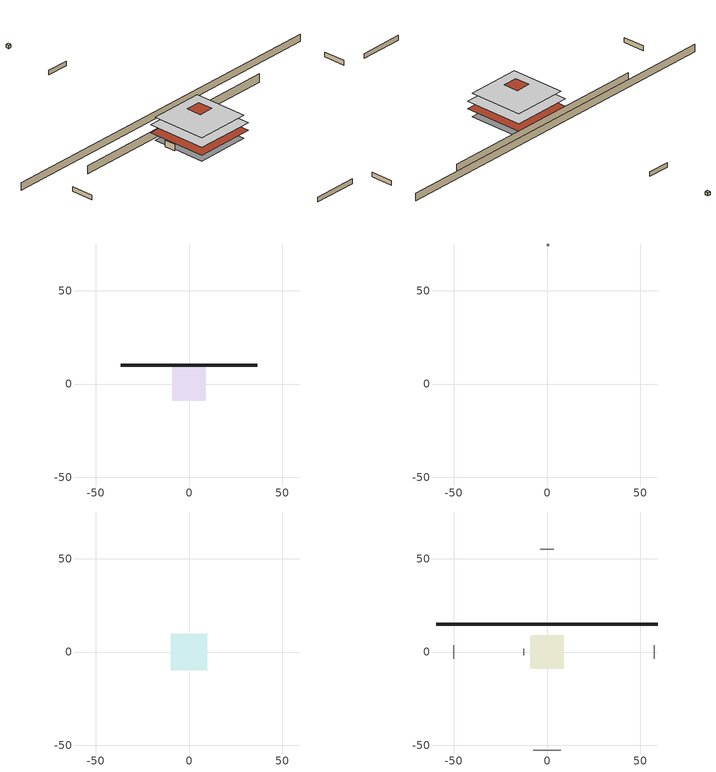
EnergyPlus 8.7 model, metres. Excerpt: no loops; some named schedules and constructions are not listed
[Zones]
finished basement zone
 floor ground (GrndUninsFinBFloor): -9.02,-9.02 -9.02,9.02 9.02,9.02 9.02,-9.02 z-2.13
 wall ground (GrndInsFinWall): 36.58,10 -36.58,10 z-2.13:0.61
res ds_u 1 ret air zone
 floor adiabatic (AdiabaticConst): 0,74 0,75 1,75 1,74 z0
 wall adiabatic (AdiabaticConst): 0,75 0,74 1,74 1,75 0,75 z0:1
 ceiling adiabatic (AdiabaticConst): 1,74 1,75 0,75 0,74 z1
unfinished attic zone
 floor to living zone (FinInsUnfinUAFloor 1): -9.88,-9.88 -9.88,9.88 9.88,9.88 9.88,-9.88 z3
 roof outside (UnfinInsExtRoof 6): 9.88,-9.88 9.88,9.88 -9.88,9.88 -9.88,-9.88 z0.5
 roof outside (UnfinInsExtRoof 7): 2.5,-2.5 2.5,2.5 -2.5,2.5 -2.5,-2.5 z8
living zone
 floor to finished basement zone (Construction 3): -9.02,-9.02 -9.02,9.02 9.02,9.02 9.02,-9.02 z5.5
 wall outside (ExtInsFinWall 3): 59.36,15 -59.36,15 z0:2.44
 wall adiabatic (Construction 1): -12.5,1.83 -12.5,-1.83 z0:2.03; -7.32,-52.5 7.32,-52.5 / 3.66,55 -3.66,55 / 57.5,-3.66 57.5,3.66 / -50,3.66 -50,-3.66 z0:1.53
[Schedule:Week:Daily]
Schedule:Week:Daily {95e203ad-d4b6-4ac1-ad5f-b63790079a9d}: res nv_u 1 availability schedule allday1 on 3, res nv_u 1 availability schedule allday1 on 3, res nv_u 1 availability schedule allday1 on 3, res nv_u 1 availability schedule allday1 on 3, res nv_u 1 availability schedule allday1 on 3, res nv_u 1 availability schedule allday1 on 3, res nv_u 1 availability schedule allday1 on 3, Schedule Day 23, Schedule Day 23, Schedule Day 23, Schedule Day 23, Schedule Day 23
Schedule:Week:Daily {b583f776-12b5-4499-9a6e-6b36317ac161}: res nv_u 1 availability schedule allday1 on 3, res nv_u 1 availability schedule allday1 on 3, res nv_u 1 availability schedule allday1 on 3, res nv_u 1 availability schedule allday1 on 3, res nv_u 1 availability schedule allday1 on 3, res nv_u 1 availability schedule allday1 on 4, res nv_u 1 availability schedule allday1 on 4, Schedule Day 23, Schedule Day 23, Schedule Day 23, Schedule Day 23, Schedule Day 23
Schedule:Week:Daily {39339713-0a32-46bd-8598-978e0bd5bf4d}: res nv_u 1 availability schedule allday1 on 4, res nv_u 1 availability schedule allday1 on 4, res nv_u 1 availability schedule allday1 on 4, res nv_u 1 availability schedule allday1 on 4, res nv_u 1 availability schedule allday1 on 4, res nv_u 1 availability schedule allday1 on 4, res nv_u 1 availability schedule allday1 on 4, Schedule Day 23, Schedule Day 23, Schedule Day 23, Schedule Day 23, Schedule Day 23
Schedule:Week:Daily {ec89dd75-d04e-46d0-b45a-b945f6debcba}: res nv_u 1 availability schedule allday1 on 4, res nv_u 1 availability schedule allday1 on 5, res nv_u 1 availability schedule allday1 on 5, res nv_u 1 availability schedule allday1 on 5, res nv_u 1 availability schedule allday1 on 5, res nv_u 1 availability schedule allday1 on 5, res nv_u 1 availability schedule allday1 on 5, Schedule Day 23, Schedule Day 23, Schedule Day 23, Schedule Day 23, Schedule Day 23
Schedule:Week:Daily {8a60ba1d-a0f3-4ed2-b133-40e852930905}: res nv_u 1 availability schedule allday1 on 5, res nv_u 1 availability schedule allday1 on 5, res nv_u 1 availability schedule allday1 on 5, res nv_u 1 availability schedule allday1 on 5, res nv_u 1 availability schedule allday1 on 5, res nv_u 1 availability schedule allday1 on 5, res nv_u 1 availability schedule allday1 on 5, Schedule Day 23, Schedule Day 23, Schedule Day 23, Schedule Day 23, Schedule Day 23
Schedule:Week:Daily {930505d4-8bd7-4e97-b366-aa601e269d17}: res nv_u 1 availability schedule allday1 on 5, res nv_u 1 availability schedule allday1 on 5, res nv_u 1 availability schedule allday1 on 5, res nv_u 1 availability schedule allday1 on 6, res nv_u 1 availability schedule allday1 on 6, res nv_u 1 availability schedule allday1 on 6, res nv_u 1 availability schedule allday1 on 6, Schedule Day 23, Schedule Day 23, Schedule Day 23, Schedule Day 23, Schedule Day 23
Schedule:Week:Daily {768d6449-f669-429e-90de-b554c91d82d9}: res nv_u 1 availability schedule allday1 on 6, res nv_u 1 availability schedule allday1 on 6, res nv_u 1 availability schedule allday1 on 6, res nv_u 1 availability schedule allday1 on 6, res nv_u 1 availability schedule allday1 on 6, res nv_u 1 availability schedule allday1 on 6, res nv_u 1 availability schedule allday1 on 6, Schedule Day 23, Schedule Day 23, Schedule Day 23, Schedule Day 23, Schedule Day 23
Schedule:Week:Daily {078342a1-77af-4ab6-92d7-727eb9c4a559}: res nv_u 1 availability schedule allday1 on 6, res nv_u 1 availability schedule allday1 on 6, res nv_u 1 availability schedule allday1 on 6, res nv_u 1 availability schedule allday1 on 6, res nv_u 1 availability schedule allday1 on 6, res nv_u 1 availability schedule allday1 on 6, res nv_u 1 availability schedule allday1 on 7, Schedule Day 23, Schedule Day 23, Schedule Day 23, Schedule Day 23, Schedule Day 23
Schedule:Week:Daily {516cc3f2-598c-406d-b1b1-e410bf60af17}: res nv_u 1 availability schedule allday1 on 7, res nv_u 1 availability schedule allday1 on 7, res nv_u 1 availability schedule allday1 on 7, res nv_u 1 availability schedule allday1 on 7, res nv_u 1 availability schedule allday1 on 7, res nv_u 1 availability schedule allday1 on 7, res nv_u 1 availability schedule allday1 on 7, Schedule Day 23, Schedule Day 23, Schedule Day 23, Schedule Day 23, Schedule Day 23
Schedule:Week:Daily {54823e5f-a383-4e07-b6ed-7d2bf06147be}: res nv_u 1 availability schedule allday1 on 7, res nv_u 1 availability schedule allday1 on 7, res nv_u 1 availability schedule allday1 on 8, res nv_u 1 availability schedule allday1 on 8, res nv_u 1 availability schedule allday1 on 8, res nv_u 1 availability schedule allday1 on 8, res nv_u 1 availability schedule allday1 on 8, Schedule Day 23, Schedule Day 23, Schedule Day 23, Schedule Day 23, Schedule Day 23
Schedule:Week:Daily {ac6d97c6-f552-4c88-a468-7fd79f2d46e7}: res nv_u 1 availability schedule allday1 on 8, res nv_u 1 availability schedule allday1 on 8, res nv_u 1 availability schedule allday1 on 8, res nv_u 1 availability schedule allday1 on 8, res nv_u 1 availability schedule allday1 on 8, res nv_u 1 availability schedule allday1 on 8, res nv_u 1 availability schedule allday1 on 8, Schedule Day 23, Schedule Day 23, Schedule Day 23, Schedule Day 23, Schedule Day 23
Schedule:Week:Daily {9ed94d23-890e-419b-95ef-b526a34356cc}: res nv_u 1 availability schedule allday1 on 8, res nv_u 1 availability schedule allday1 on 8, res nv_u 1 availability schedule allday1 on 8, res nv_u 1 availability schedule allday1 on 8, res nv_u 1 availability schedule allday1 on 9, res nv_u 1 availability schedule allday1 on 9, res nv_u 1 availability schedule allday1 on 9, Schedule Day 23, Schedule Day 23, Schedule Day 23, Schedule Day 23, Schedule Day 23
Schedule:Week:Daily {27cb44f5-ddca-42ee-8d3c-1f2cfad0da63}: res nv_u 1 availability schedule allday1 on 9, res nv_u 1 availability schedule allday1 on 9, res nv_u 1 availability schedule allday1 on 9, res nv_u 1 availability schedule allday1 on 9, res nv_u 1 availability schedule allday1 on 9, res nv_u 1 availability schedule allday1 on 9, res nv_u 1 availability schedule allday1 on 9, Schedule Day 23, Schedule Day 23, Schedule Day 23, Schedule Day 23, Schedule Day 23
Schedule:Week:Daily {9623c4b8-66f2-4ba5-be68-5c45630b7de0}: res nv_u 1 availability schedule allday1 on 10, res nv_u 1 availability schedule allday1 on 10, res nv_u 1 availability schedule allday1 on 10, res nv_u 1 availability schedule allday1 on 10, res nv_u 1 availability schedule allday1 on 10, res nv_u 1 availability schedule allday1 on 10, res nv_u 1 availability schedule allday1 on 10, Schedule Day 23, Schedule Day 23, Schedule Day 23, Schedule Day 23, Schedule Day 23
Schedule:Week:Daily {2d0d88a3-10c9-481e-bea5-966af2442f1d}: res nv_u 1 availability schedule allday1 on 10, res nv_u 1 availability schedule allday1 on 10, res nv_u 1 availability schedule allday1 on 11, res nv_u 1 availability schedule allday1 on 11, res nv_u 1 availability schedule allday1 on 11, res nv_u 1 availability schedule allday1 on 11, res nv_u 1 availability schedule allday1 on 11, Schedule Day 23, Schedule Day 23, Schedule Day 23, Schedule Day 23, Schedule Day 23
Schedule:Week:Daily {b332141e-b76f-4b11-b2ef-4dbd409df36d}: res nv_u 1 availability schedule allday1 on 11, res nv_u 1 availability schedule allday1 on 11, res nv_u 1 availability schedule allday1 on 11, res nv_u 1 availability schedule allday1 on 11, res nv_u 1 availability schedule allday1 on 11, res nv_u 1 availability schedule allday1 on 11, res nv_u 1 availability schedule allday1 on 11, Schedule Day 23, Schedule Day 23, Schedule Day 23, Schedule Day 23, Schedule Day 23
Schedule:Week:Daily {7b064885-8596-4ac0-b212-f1723bd8bbff}: Schedule Day 22, Schedule Day 22, Schedule Day 22, Schedule Day 22, res nv_u 1 temp schedule allday1, res nv_u 1 temp schedule allday1, res nv_u 1 temp schedule allday1, Schedule Day 22, Schedule Day 22, Schedule Day 22, Schedule Day 22, Schedule Day 22
Schedule:Week:Daily {0b7c2d39-7186-4435-abce-45b5a5652a8d}: res nv_u 1 temp schedule allday1, res nv_u 1 temp schedule allday1, res nv_u 1 temp schedule allday1, res nv_u 1 temp schedule allday1, res nv_u 1 temp schedule allday1, res nv_u 1 temp schedule allday1, res nv_u 1 temp schedule allday1, Schedule Day 22, Schedule Day 22, Schedule Day 22, Schedule Day 22, Schedule Day 22
Schedule:Week:Daily {c89aca54-ec83-4f48-b07b-649e09b18453}: res nv_u 1 temp schedule allday2, res nv_u 1 temp schedule allday2, res nv_u 1 temp schedule allday2, res nv_u 1 temp schedule allday2, res nv_u 1 temp schedule allday2, res nv_u 1 temp schedule allday2, res nv_u 1 temp schedule allday2, Schedule Day 22, Schedule Day 22, Schedule Day 22, Schedule Day 22, Schedule Day 22
Schedule:Week:Daily {c9d7fb23-5665-4ba5-b974-48f6f6666b5c}: res nv_u 1 temp schedule allday3, res nv_u 1 temp schedule allday3, res nv_u 1 temp schedule allday3, res nv_u 1 temp schedule allday3, res nv_u 1 temp schedule allday3, res nv_u 1 temp schedule allday3, res nv_u 1 temp schedule allday3, Schedule Day 22, Schedule Day 22, Schedule Day 22, Schedule Day 22, Schedule Day 22
Schedule:Week:Daily {171c5bcb-8006-4f36-99c7-d82ccd21c819}: res nv_u 1 temp schedule allday3, res nv_u 1 temp schedule allday3, res nv_u 1 temp schedule allday3, res nv_u 1 temp schedule allday4, res nv_u 1 temp schedule allday4, res nv_u 1 temp schedule allday4, res nv_u 1 temp schedule allday4, Schedule Day 22, Schedule Day 22, Schedule Day 22, Schedule Day 22, Schedule Day 22
Schedule:Week:Daily {a1ff70c2-ffdb-4621-b518-92ab0425b402}: res nv_u 1 temp schedule allday4, res nv_u 1 temp schedule allday4, res nv_u 1 temp schedule allday4, res nv_u 1 temp schedule allday4, res nv_u 1 temp schedule allday4, res nv_u 1 temp schedule allday4, res nv_u 1 temp schedule allday4, Schedule Day 22, Schedule Day 22, Schedule Day 22, Schedule Day 22, Schedule Day 22
Schedule:Week:Daily {adc70aca-f9c3-44ed-a874-670338a5dbd0}: res nv_u 1 temp schedule allday4, res nv_u 1 temp schedule allday4, res nv_u 1 temp schedule allday4, res nv_u 1 temp schedule allday4, res nv_u 1 temp schedule allday4, res nv_u 1 temp schedule allday5, res nv_u 1 temp schedule allday5, Schedule Day 22, Schedule Day 22, Schedule Day 22, Schedule Day 22, Schedule Day 22
Schedule:Week:Daily {8f8bacdc-23a0-40a0-8611-c7d564eb30e2}: res nv_u 1 temp schedule allday5, res nv_u 1 temp schedule allday5, res nv_u 1 temp schedule allday5, res nv_u 1 temp schedule allday5, res nv_u 1 temp schedule allday5, res nv_u 1 temp schedule allday5, res nv_u 1 temp schedule allday5, Schedule Day 22, Schedule Day 22, Schedule Day 22, Schedule Day 22, Schedule Day 22
Schedule:Week:Daily {e5c91889-ce70-4cbe-8ba9-6ba552eeb9af}: res nv_u 1 temp schedule allday5, res nv_u 1 temp schedule allday6, res nv_u 1 temp schedule allday6, res nv_u 1 temp schedule allday6, res nv_u 1 temp schedule allday6, res nv_u 1 temp schedule allday6, res nv_u 1 temp schedule allday6, Schedule Day 22, Schedule Day 22, Schedule Day 22, Schedule Day 22, Schedule Day 22
Schedule:Week:Daily {79895790-49cd-4a10-b2f8-e0253492b23e}: res nv_u 1 temp schedule allday6, res nv_u 1 temp schedule allday6, res nv_u 1 temp schedule allday6, res nv_u 1 temp schedule allday6, res nv_u 1 temp schedule allday6, res nv_u 1 temp schedule allday6, res nv_u 1 temp schedule allday6, Schedule Day 22, Schedule Day 22, Schedule Day 22, Schedule Day 22, Schedule Day 22
Schedule:Week:Daily {cda1b734-6375-4e5b-8c7d-bb1e08891d0a}: res nv_u 1 temp schedule allday6, res nv_u 1 temp schedule allday6, res nv_u 1 temp schedule allday6, res nv_u 1 temp schedule allday7, res nv_u 1 temp schedule allday7, res nv_u 1 temp schedule allday7, res nv_u 1 temp schedule allday7, Schedule Day 22, Schedule Day 22, Schedule Day 22, Schedule Day 22, Schedule Day 22
Schedule:Week:Daily {577d6bba-231e-4f70-8e9c-8a538e13455d}: res nv_u 1 temp schedule allday7, res nv_u 1 temp schedule allday7, res nv_u 1 temp schedule allday7, res nv_u 1 temp schedule allday7, res nv_u 1 temp schedule allday7, res nv_u 1 temp schedule allday7, res nv_u 1 temp schedule allday7, Schedule Day 22, Schedule Day 22, Schedule Day 22, Schedule Day 22, Schedule Day 22
Schedule:Week:Daily {fbac15b1-9415-4c34-a5da-0c035a8f8523}: res nv_u 1 temp schedule allday7, res nv_u 1 temp schedule allday7, res nv_u 1 temp schedule allday7, res nv_u 1 temp schedule allday7, res nv_u 1 temp schedule allday7, res nv_u 1 temp schedule allday7, res nv_u 1 temp schedule allday8, Schedule Day 22, Schedule Day 22, Schedule Day 22, Schedule Day 22, Schedule Day 22
Schedule:Week:Daily {cadf5fe4-fe3c-41bf-91fc-872e3a124f71}: res nv_u 1 temp schedule allday8, res nv_u 1 temp schedule allday8, res nv_u 1 temp schedule allday8, res nv_u 1 temp schedule allday8, res nv_u 1 temp schedule allday8, res nv_u 1 temp schedule allday8, res nv_u 1 temp schedule allday8, Schedule Day 22, Schedule Day 22, Schedule Day 22, Schedule Day 22, Schedule Day 22
Schedule:Week:Daily {74571ba4-df8c-47ad-9104-d57176ddd5e8}: res nv_u 1 temp schedule allday8, res nv_u 1 temp schedule allday8, res nv_u 1 temp schedule allday9, res nv_u 1 temp schedule allday9, res nv_u 1 temp schedule allday9, res nv_u 1 temp schedule allday9, res nv_u 1 temp schedule allday9, Schedule Day 22, Schedule Day 22, Schedule Day 22, Schedule Day 22, Schedule Day 22
Schedule:Week:Daily {35fd20e9-33e2-42d9-b15a-550d02e02605}: res nv_u 1 temp schedule allday9, res nv_u 1 temp schedule allday9, res nv_u 1 temp schedule allday9, res nv_u 1 temp schedule allday9, res nv_u 1 temp schedule allday9, res nv_u 1 temp schedule allday9, res nv_u 1 temp schedule allday9, Schedule Day 22, Schedule Day 22, Schedule Day 22, Schedule Day 22, Schedule Day 22
Schedule:Week:Daily {d1ab0fe5-1bcd-42d2-8d2a-9cc3388336e7}: res nv_u 1 temp schedule allday9, res nv_u 1 temp schedule allday9, res nv_u 1 temp schedule allday9, res nv_u 1 temp schedule allday9, res nv_u 1 temp schedule allday10, res nv_u 1 temp schedule allday10, res nv_u 1 temp schedule allday10, Schedule Day 22, Schedule Day 22, Schedule Day 22, Schedule Day 22, Schedule Day 22
Schedule:Week:Daily {a51a5597-5400-4aba-a36e-67c17e2b4b6e}: res nv_u 1 temp schedule allday10, res nv_u 1 temp schedule allday10, res nv_u 1 temp schedule allday10, res nv_u 1 temp schedule allday10, res nv_u 1 temp schedule allday10, res nv_u 1 temp schedule allday10, res nv_u 1 temp schedule allday10, Schedule Day 22, Schedule Day 22, Schedule Day 22, Schedule Day 22, Schedule Day 22
Schedule:Week:Daily {435d0aa4-1a2d-4795-936d-46a0b27d88ce}: res nv_u 1 temp schedule allday11, res nv_u 1 temp schedule allday11, res nv_u 1 temp schedule allday11, res nv_u 1 temp schedule allday11, res nv_u 1 temp schedule allday11, res nv_u 1 temp schedule allday11, res nv_u 1 temp schedule allday11, Schedule Day 22, Schedule Day 22, Schedule Day 22, Schedule Day 22, Schedule Day 22
Schedule:Week:Daily {eeebbc5c-b21e-4784-9b25-0d541e208ffd}: res nv_u 1 temp schedule allday11, res nv_u 1 temp schedule allday11, res nv_u 1 temp schedule allday12, res nv_u 1 temp schedule allday12, res nv_u 1 temp schedule allday12, res nv_u 1 temp schedule allday12, res nv_u 1 temp schedule allday12, Schedule Day 22, Schedule Day 22, Schedule Day 22, Schedule Day 22, Schedule Day 22
Schedule:Week:Daily {111646a1-762d-4573-9b16-59974f9a1bee}: res nv_u 1 temp schedule allday12, res nv_u 1 temp schedule allday12, res nv_u 1 temp schedule allday12, res nv_u 1 temp schedule allday12, res nv_u 1 temp schedule allday12, res nv_u 1 temp schedule allday12, res nv_u 1 temp schedule allday12, Schedule Day 22, Schedule Day 22, Schedule Day 22, Schedule Day 22, Schedule Day 22
Schedule:Week:Daily {cb8ed9bc-f6db-4e76-8765-15cd571cf4ad}: Schedule Day 12, Schedule Day 12, Schedule Day 12, Schedule Day 12, residential ceiling fan benchmark|finished basement space schedule allday1, residential ceiling fan benchmark|finished basement space schedule allday1, residential ceiling fan benchmark|finished basement space schedule allday1, Schedule Day 12, Schedule Day 12, Schedule Day 12, Schedule Day 12, Schedule Day 12
Schedule:Week:Daily {a30379ae-1f8f-4866-a349-9b585cbf2683}: residential ceiling fan benchmark|finished basement space schedule allday1, residential ceiling fan benchmark|finished basement space schedule allday1, residential ceiling fan benchmark|finished basement space schedule allday1, residential ceiling fan benchmark|finished basement space schedule allday1, residential ceiling fan benchmark|finished basement space schedule allday1, residential ceiling fan benchmark|finished basement space schedule allday1, residential ceiling fan benchmark|finished basement space schedule allday1, Schedule Day 12, Schedule Day 12, Schedule Day 12, Schedule Day 12, Schedule Day 12
Schedule:Week:Daily {096bb879-afd8-416f-9290-559b1612aa1e}: residential ceiling fan benchmark|finished basement space schedule allday2, residential ceiling fan benchmark|finished basement space schedule allday2, residential ceiling fan benchmark|finished basement space schedule allday2, residential ceiling fan benchmark|finished basement space schedule allday2, residential ceiling fan benchmark|finished basement space schedule allday2, residential ceiling fan benchmark|finished basement space schedule allday2, residential ceiling fan benchmark|finished basement space schedule allday2, Schedule Day 12, Schedule Day 12, Schedule Day 12, Schedule Day 12, Schedule Day 12
Schedule:Week:Daily {589d76cc-5f63-4a77-a6df-5bcbcd4a3331}: residential ceiling fan benchmark|finished basement space schedule allday3, residential ceiling fan benchmark|finished basement space schedule allday3, residential ceiling fan benchmark|finished basement space schedule allday3, residential ceiling fan benchmark|finished basement space schedule allday3, residential ceiling fan benchmark|finished basement space schedule allday3, residential ceiling fan benchmark|finished basement space schedule allday3, residential ceiling fan benchmark|finished basement space schedule allday3, Schedule Day 12, Schedule Day 12, Schedule Day 12, Schedule Day 12, Schedule Day 12
Schedule:Week:Daily {07af9da1-cc03-4a89-b57a-3b62e3d18ae8}: residential ceiling fan benchmark|finished basement space schedule allday3, residential ceiling fan benchmark|finished basement space schedule allday3, residential ceiling fan benchmark|finished basement space schedule allday3, residential ceiling fan benchmark|finished basement space schedule allday4, residential ceiling fan benchmark|finished basement space schedule allday4, residential ceiling fan benchmark|finished basement space schedule allday4, residential ceiling fan benchmark|finished basement space schedule allday4, Schedule Day 12, Schedule Day 12, Schedule Day 12, Schedule Day 12, Schedule Day 12
Schedule:Week:Daily {b31d6cf2-684b-4ab5-af4b-23f624bac879}: residential ceiling fan benchmark|finished basement space schedule allday4, residential ceiling fan benchmark|finished basement space schedule allday4, residential ceiling fan benchmark|finished basement space schedule allday4, residential ceiling fan benchmark|finished basement space schedule allday4, residential ceiling fan benchmark|finished basement space schedule allday4, residential ceiling fan benchmark|finished basement space schedule allday4, residential ceiling fan benchmark|finished basement space schedule allday4, Schedule Day 12, Schedule Day 12, Schedule Day 12, Schedule Day 12, Schedule Day 12
Schedule:Week:Daily {70aec656-b053-4d3f-ab8a-7a857d1b8681}: residential ceiling fan benchmark|finished basement space schedule allday4, residential ceiling fan benchmark|finished basement space schedule allday4, residential ceiling fan benchmark|finished basement space schedule allday4, residential ceiling fan benchmark|finished basement space schedule allday4, residential ceiling fan benchmark|finished basement space schedule allday4, residential ceiling fan benchmark|finished basement space schedule allday5, residential ceiling fan benchmark|finished basement space schedule allday5, Schedule Day 12, Schedule Day 12, Schedule Day 12, Schedule Day 12, Schedule Day 12
Schedule:Week:Daily {baf8c17a-e85f-4de3-abb1-d834f1bb7b5f}: residential ceiling fan benchmark|finished basement space schedule allday5, residential ceiling fan benchmark|finished basement space schedule allday5, residential ceiling fan benchmark|finished basement space schedule allday5, residential ceiling fan benchmark|finished basement space schedule allday5, residential ceiling fan benchmark|finished basement space schedule allday5, residential ceiling fan benchmark|finished basement space schedule allday5, residential ceiling fan benchmark|finished basement space schedule allday5, Schedule Day 12, Schedule Day 12, Schedule Day 12, Schedule Day 12, Schedule Day 12
Schedule:Week:Daily {cd8b673d-424f-4efc-8dfb-ae39b2478a2d}: residential ceiling fan benchmark|finished basement space schedule allday5, residential ceiling fan benchmark|finished basement space schedule allday6, residential ceiling fan benchmark|finished basement space schedule allday6, residential ceiling fan benchmark|finished basement space schedule allday6, residential ceiling fan benchmark|finished basement space schedule allday6, residential ceiling fan benchmark|finished basement space schedule allday6, residential ceiling fan benchmark|finished basement space schedule allday6, Schedule Day 12, Schedule Day 12, Schedule Day 12, Schedule Day 12, Schedule Day 12
Schedule:Week:Daily {d0550002-caa1-4dd4-8f42-289336be36ee}: residential ceiling fan benchmark|finished basement space schedule allday6, residential ceiling fan benchmark|finished basement space schedule allday6, residential ceiling fan benchmark|finished basement space schedule allday6, residential ceiling fan benchmark|finished basement space schedule allday6, residential ceiling fan benchmark|finished basement space schedule allday6, residential ceiling fan benchmark|finished basement space schedule allday6, residential ceiling fan benchmark|finished basement space schedule allday6, Schedule Day 12, Schedule Day 12, Schedule Day 12, Schedule Day 12, Schedule Day 12
Schedule:Week:Daily {8c66ecf2-c8c0-4f5e-9d4b-6540de34f823}: residential ceiling fan benchmark|finished basement space schedule allday6, residential ceiling fan benchmark|finished basement space schedule allday6, residential ceiling fan benchmark|finished basement space schedule allday6, residential ceiling fan benchmark|finished basement space schedule allday7, residential ceiling fan benchmark|finished basement space schedule allday7, residential ceiling fan benchmark|finished basement space schedule allday7, residential ceiling fan benchmark|finished basement space schedule allday7, Schedule Day 12, Schedule Day 12, Schedule Day 12, Schedule Day 12, Schedule Day 12
Schedule:Week:Daily {033669a5-31ef-4f7a-866b-e9df019f5dce}: residential ceiling fan benchmark|finished basement space schedule allday7, residential ceiling fan benchmark|finished basement space schedule allday7, residential ceiling fan benchmark|finished basement space schedule allday7, residential ceiling fan benchmark|finished basement space schedule allday7, residential ceiling fan benchmark|finished basement space schedule allday7, residential ceiling fan benchmark|finished basement space schedule allday7, residential ceiling fan benchmark|finished basement space schedule allday7, Schedule Day 12, Schedule Day 12, Schedule Day 12, Schedule Day 12, Schedule Day 12
Schedule:Week:Daily {26ebf3ed-f449-4517-b6f5-0d15aeca036b}: residential ceiling fan benchmark|finished basement space schedule allday7, residential ceiling fan benchmark|finished basement space schedule allday7, residential ceiling fan benchmark|finished basement space schedule allday7, residential ceiling fan benchmark|finished basement space schedule allday7, residential ceiling fan benchmark|finished basement space schedule allday7, residential ceiling fan benchmark|finished basement space schedule allday7, residential ceiling fan benchmark|finished basement space schedule allday8, Schedule Day 12, Schedule Day 12, Schedule Day 12, Schedule Day 12, Schedule Day 12
Schedule:Week:Daily {f64cad4e-0e84-443a-835e-78d83cab0188}: residential ceiling fan benchmark|finished basement space schedule allday8, residential ceiling fan benchmark|finished basement space schedule allday8, residential ceiling fan benchmark|finished basement space schedule allday8, residential ceiling fan benchmark|finished basement space schedule allday8, residential ceiling fan benchmark|finished basement space schedule allday8, residential ceiling fan benchmark|finished basement space schedule allday8, residential ceiling fan benchmark|finished basement space schedule allday8, Schedule Day 12, Schedule Day 12, Schedule Day 12, Schedule Day 12, Schedule Day 12
Schedule:Week:Daily {eba26a6b-1ecc-496f-a548-213a7d651bd3}: residential ceiling fan benchmark|finished basement space schedule allday8, residential ceiling fan benchmark|finished basement space schedule allday8, residential ceiling fan benchmark|finished basement space schedule allday9, residential ceiling fan benchmark|finished basement space schedule allday9, residential ceiling fan benchmark|finished basement space schedule allday9, residential ceiling fan benchmark|finished basement space schedule allday9, residential ceiling fan benchmark|finished basement space schedule allday9, Schedule Day 12, Schedule Day 12, Schedule Day 12, Schedule Day 12, Schedule Day 12
Schedule:Week:Daily {fd752f2a-debc-4d45-aade-ec50a448121f}: residential ceiling fan benchmark|finished basement space schedule allday9, residential ceiling fan benchmark|finished basement space schedule allday9, residential ceiling fan benchmark|finished basement space schedule allday9, residential ceiling fan benchmark|finished basement space schedule allday9, residential ceiling fan benchmark|finished basement space schedule allday9, residential ceiling fan benchmark|finished basement space schedule allday9, residential ceiling fan benchmark|finished basement space schedule allday9, Schedule Day 12, Schedule Day 12, Schedule Day 12, Schedule Day 12, Schedule Day 12
Schedule:Week:Daily {36a40b89-4e05-436b-bf76-85c0b0fb4ab3}: residential ceiling fan benchmark|finished basement space schedule allday9, residential ceiling fan benchmark|finished basement space schedule allday9, residential ceiling fan benchmark|finished basement space schedule allday9, residential ceiling fan benchmark|finished basement space schedule allday9, residential ceiling fan benchmark|finished basement space schedule allday10, residential ceiling fan benchmark|finished basement space schedule allday10, residential ceiling fan benchmark|finished basement space schedule allday10, Schedule Day 12, Schedule Day 12, Schedule Day 12, Schedule Day 12, Schedule Day 12
Schedule:Week:Daily {62f753a7-1439-46bf-9789-a04f6917bbfc}: residential ceiling fan benchmark|finished basement space schedule allday10, residential ceiling fan benchmark|finished basement space schedule allday10, residential ceiling fan benchmark|finished basement space schedule allday10, residential ceiling fan benchmark|finished basement space schedule allday10, residential ceiling fan benchmark|finished basement space schedule allday10, residential ceiling fan benchmark|finished basement space schedule allday10, residential ceiling fan benchmark|finished basement space schedule allday10, Schedule Day 12, Schedule Day 12, Schedule Day 12, Schedule Day 12, Schedule Day 12
Schedule:Week:Daily {f2b4b18b-4eb6-447d-9858-c0dd5a00bbe8}: residential ceiling fan benchmark|finished basement space schedule allday11, residential ceiling fan benchmark|finished basement space schedule allday11, residential ceiling fan benchmark|finished basement space schedule allday11, residential ceiling fan benchmark|finished basement space schedule allday11, residential ceiling fan benchmark|finished basement space schedule allday11, residential ceiling fan benchmark|finished basement space schedule allday11, residential ceiling fan benchmark|finished basement space schedule allday11, Schedule Day 12, Schedule Day 12, Schedule Day 12, Schedule Day 12, Schedule Day 12
Schedule:Week:Daily {f54e7b33-532d-4f43-8611-02ebbfa7a0a2}: residential ceiling fan benchmark|finished basement space schedule allday11, residential ceiling fan benchmark|finished basement space schedule allday11, residential ceiling fan benchmark|finished basement space schedule allday12, residential ceiling fan benchmark|finished basement space schedule allday12, residential ceiling fan benchmark|finished basement space schedule allday12, residential ceiling fan benchmark|finished basement space schedule allday12, residential ceiling fan benchmark|finished basement space schedule allday12, Schedule Day 12, Schedule Day 12, Schedule Day 12, Schedule Day 12, Schedule Day 12
Schedule:Week:Daily {5dfe832f-f97c-44b3-b5af-4c1c138fd999}: residential ceiling fan benchmark|finished basement space schedule allday12, residential ceiling fan benchmark|finished basement space schedule allday12, residential ceiling fan benchmark|finished basement space schedule allday12, residential ceiling fan benchmark|finished basement space schedule allday12, residential ceiling fan benchmark|finished basement space schedule allday12, residential ceiling fan benchmark|finished basement space schedule allday12, residential ceiling fan benchmark|finished basement space schedule allday12, Schedule Day 12, Schedule Day 12, Schedule Day 12, Schedule Day 12, Schedule Day 12
Schedule:Week:Daily {e4b0bcdc-42f3-40f5-8987-3ca5174d0872}: Schedule Day 11, Schedule Day 11, Schedule Day 11, Schedule Day 11, residential ceiling fan schedule allday1, residential ceiling fan schedule allday1, residential ceiling fan schedule allday1, Schedule Day 11, Schedule Day 11, Schedule Day 11, Schedule Day 11, Schedule Day 11
Schedule:Week:Daily {0c8e686d-d7df-4455-8acf-ffb1678d6e55}: residential ceiling fan schedule allday1, residential ceiling fan schedule allday1, residential ceiling fan schedule allday1, residential ceiling fan schedule allday1, residential ceiling fan schedule allday1, residential ceiling fan schedule allday1, residential ceiling fan schedule allday1, Schedule Day 11, Schedule Day 11, Schedule Day 11, Schedule Day 11, Schedule Day 11
Schedule:Week:Daily {e936b90b-3160-4795-8b7c-cfbe3897da27}: residential ceiling fan schedule allday2, residential ceiling fan schedule allday2, residential ceiling fan schedule allday2, residential ceiling fan schedule allday2, residential ceiling fan schedule allday2, residential ceiling fan schedule allday2, residential ceiling fan schedule allday2, Schedule Day 11, Schedule Day 11, Schedule Day 11, Schedule Day 11, Schedule Day 11
Schedule:Week:Daily {27363599-5b38-4535-bcd8-ac9f187ac316}: residential ceiling fan schedule allday3, residential ceiling fan schedule allday3, residential ceiling fan schedule allday3, residential ceiling fan schedule allday3, residential ceiling fan schedule allday3, residential ceiling fan schedule allday3, residential ceiling fan schedule allday3, Schedule Day 11, Schedule Day 11, Schedule Day 11, Schedule Day 11, Schedule Day 11
Schedule:Week:Daily {65b0003a-5c32-4600-87f4-8adc0c7ef8d5}: residential ceiling fan schedule allday3, residential ceiling fan schedule allday3, residential ceiling fan schedule allday3, residential ceiling fan schedule allday4, residential ceiling fan schedule allday4, residential ceiling fan schedule allday4, residential ceiling fan schedule allday4, Schedule Day 11, Schedule Day 11, Schedule Day 11, Schedule Day 11, Schedule Day 11
Schedule:Week:Daily {a2458d6d-a640-4271-9fad-93c787769667}: residential ceiling fan schedule allday4, residential ceiling fan schedule allday4, residential ceiling fan schedule allday4, residential ceiling fan schedule allday4, residential ceiling fan schedule allday4, residential ceiling fan schedule allday4, residential ceiling fan schedule allday4, Schedule Day 11, Schedule Day 11, Schedule Day 11, Schedule Day 11, Schedule Day 11
Schedule:Week:Daily {4678fa70-f6b4-4026-bd89-0187fad0de75}: residential ceiling fan schedule allday4, residential ceiling fan schedule allday4, residential ceiling fan schedule allday4, residential ceiling fan schedule allday4, residential ceiling fan schedule allday4, residential ceiling fan schedule allday5, residential ceiling fan schedule allday5, Schedule Day 11, Schedule Day 11, Schedule Day 11, Schedule Day 11, Schedule Day 11
Schedule:Week:Daily {ded09901-98f8-40d9-bd46-bce99572b121}: residential ceiling fan schedule allday5, residential ceiling fan schedule allday5, residential ceiling fan schedule allday5, residential ceiling fan schedule allday5, residential ceiling fan schedule allday5, residential ceiling fan schedule allday5, residential ceiling fan schedule allday5, Schedule Day 11, Schedule Day 11, Schedule Day 11, Schedule Day 11, Schedule Day 11
Schedule:Week:Daily {cc1dceba-4f25-4822-82b4-7de8300b8925}: residential ceiling fan schedule allday5, residential ceiling fan schedule allday6, residential ceiling fan schedule allday6, residential ceiling fan schedule allday6, residential ceiling fan schedule allday6, residential ceiling fan schedule allday6, residential ceiling fan schedule allday6, Schedule Day 11, Schedule Day 11, Schedule Day 11, Schedule Day 11, Schedule Day 11
Schedule:Week:Daily {660f7368-88d6-4529-b9f1-4d5f20f9b0d6}: residential ceiling fan schedule allday6, residential ceiling fan schedule allday6, residential ceiling fan schedule allday6, residential ceiling fan schedule allday6, residential ceiling fan schedule allday6, residential ceiling fan schedule allday6, residential ceiling fan schedule allday6, Schedule Day 11, Schedule Day 11, Schedule Day 11, Schedule Day 11, Schedule Day 11
Schedule:Week:Daily {7f786142-f790-48f4-8838-d6325215ff93}: residential ceiling fan schedule allday6, residential ceiling fan schedule allday6, residential ceiling fan schedule allday6, residential ceiling fan schedule allday7, residential ceiling fan schedule allday7, residential ceiling fan schedule allday7, residential ceiling fan schedule allday7, Schedule Day 11, Schedule Day 11, Schedule Day 11, Schedule Day 11, Schedule Day 11
Schedule:Week:Daily {4937eddc-9a03-46e7-86b0-4529e7e59f30}: residential ceiling fan schedule allday7, residential ceiling fan schedule allday7, residential ceiling fan schedule allday7, residential ceiling fan schedule allday7, residential ceiling fan schedule allday7, residential ceiling fan schedule allday7, residential ceiling fan schedule allday7, Schedule Day 11, Schedule Day 11, Schedule Day 11, Schedule Day 11, Schedule Day 11
Schedule:Week:Daily {0d9e508a-de02-4a4d-82e9-ab67a7b38707}: residential ceiling fan schedule allday7, residential ceiling fan schedule allday7, residential ceiling fan schedule allday7, residential ceiling fan schedule allday7, residential ceiling fan schedule allday7, residential ceiling fan schedule allday7, residential ceiling fan schedule allday8, Schedule Day 11, Schedule Day 11, Schedule Day 11, Schedule Day 11, Schedule Day 11
Schedule:Week:Daily {f7c3930c-cadf-462a-b695-000f5a27d749}: residential ceiling fan schedule allday8, residential ceiling fan schedule allday8, residential ceiling fan schedule allday8, residential ceiling fan schedule allday8, residential ceiling fan schedule allday8, residential ceiling fan schedule allday8, residential ceiling fan schedule allday8, Schedule Day 11, Schedule Day 11, Schedule Day 11, Schedule Day 11, Schedule Day 11
Schedule:Week:Daily {5afe1f92-12db-4c67-a99d-428e9a7fb3a6}: residential ceiling fan schedule allday8, residential ceiling fan schedule allday8, residential ceiling fan schedule allday9, residential ceiling fan schedule allday9, residential ceiling fan schedule allday9, residential ceiling fan schedule allday9, residential ceiling fan schedule allday9, Schedule Day 11, Schedule Day 11, Schedule Day 11, Schedule Day 11, Schedule Day 11
Schedule:Week:Daily {3f8d47ed-0ce1-4e19-881f-5d16307fb7b3}: residential ceiling fan schedule allday9, residential ceiling fan schedule allday9, residential ceiling fan schedule allday9, residential ceiling fan schedule allday9, residential ceiling fan schedule allday9, residential ceiling fan schedule allday9, residential ceiling fan schedule allday9, Schedule Day 11, Schedule Day 11, Schedule Day 11, Schedule Day 11, Schedule Day 11
Schedule:Week:Daily {455f0236-2897-4c3a-adf6-95463bcb2b9d}: residential ceiling fan schedule allday9, residential ceiling fan schedule allday9, residential ceiling fan schedule allday9, residential ceiling fan schedule allday9, residential ceiling fan schedule allday10, residential ceiling fan schedule allday10, residential ceiling fan schedule allday10, Schedule Day 11, Schedule Day 11, Schedule Day 11, Schedule Day 11, Schedule Day 11
Schedule:Week:Daily {ee0f8adc-12c0-4a2c-94e3-e63bf8c650c0}: residential ceiling fan schedule allday10, residential ceiling fan schedule allday10, residential ceiling fan schedule allday10, residential ceiling fan schedule allday10, residential ceiling fan schedule allday10, residential ceiling fan schedule allday10, residential ceiling fan schedule allday10, Schedule Day 11, Schedule Day 11, Schedule Day 11, Schedule Day 11, Schedule Day 11
Schedule:Week:Daily {f787fecf-fab9-44b8-b81d-5543fb6febc4}: residential ceiling fan schedule allday11, residential ceiling fan schedule allday11, residential ceiling fan schedule allday11, residential ceiling fan schedule allday11, residential ceiling fan schedule allday11, residential ceiling fan schedule allday11, residential ceiling fan schedule allday11, Schedule Day 11, Schedule Day 11, Schedule Day 11, Schedule Day 11, Schedule Day 11
Schedule:Week:Daily {191c78f7-5fc6-4bdd-a6a4-1fbfe6b6d165}: residential ceiling fan schedule allday11, residential ceiling fan schedule allday11, residential ceiling fan schedule allday12, residential ceiling fan schedule allday12, residential ceiling fan schedule allday12, residential ceiling fan schedule allday12, residential ceiling fan schedule allday12, Schedule Day 11, Schedule Day 11, Schedule Day 11, Schedule Day 11, Schedule Day 11
Schedule:Week:Daily {2bba3bbe-a50b-41a3-a5f3-4dc11c0a1e91}: residential ceiling fan schedule allday12, residential ceiling fan schedule allday12, residential ceiling fan schedule allday12, residential ceiling fan schedule allday12, residential ceiling fan schedule allday12, residential ceiling fan schedule allday12, residential ceiling fan schedule allday12, Schedule Day 11, Schedule Day 11, Schedule Day 11, Schedule Day 11, Schedule Day 11
Schedule:Week:Daily {7545edb7-e5d9-4ee7-a920-4764125113cc}: Schedule Day 14, Schedule Day 14, Schedule Day 14, Schedule Day 14, residential clothes dryer electric schedule weekday1, residential clothes dryer electric schedule weekday1, residential clothes dryer electric schedule weekend1, Schedule Day 14, Schedule Day 14, Schedule Day 14, Schedule Day 14, Schedule Day 14
Schedule:Week:Daily {20b0244a-35ea-4f6d-91d1-15885f04aeab}: residential clothes dryer electric schedule weekend1, residential clothes dryer electric schedule weekday1, residential clothes dryer electric schedule weekday1, residential clothes dryer electric schedule weekday1, residential clothes dryer electric schedule weekday1, residential clothes dryer electric schedule weekday1, residential clothes dryer electric schedule weekend1, Schedule Day 14, Schedule Day 14, Schedule Day 14, Schedule Day 14, Schedule Day 14
Schedule:Week:Daily {7d9eb75e-216c-43e6-a95c-d95f4e67738e}: residential clothes dryer electric schedule weekend2, residential clothes dryer electric schedule weekday2, residential clothes dryer electric schedule weekday2, residential clothes dryer electric schedule weekday2, residential clothes dryer electric schedule weekday2, residential clothes dryer electric schedule weekday2, residential clothes dryer electric schedule weekend2, Schedule Day 14, Schedule Day 14, Schedule Day 14, Schedule Day 14, Schedule Day 14
Schedule:Week:Daily {e3c4a498-18e2-4d67-b442-c06434e62f24}: residential clothes dryer electric schedule weekend3, residential clothes dryer electric schedule weekday3, residential clothes dryer electric schedule weekday3, residential clothes dryer electric schedule weekday3, residential clothes dryer electric schedule weekday3, residential clothes dryer electric schedule weekday3, residential clothes dryer electric schedule weekend3, Schedule Day 14, Schedule Day 14, Schedule Day 14, Schedule Day 14, Schedule Day 14
Schedule:Week:Daily {7ddbe617-802b-41bf-8424-b27daa35a354}: residential clothes dryer electric schedule weekend3, residential clothes dryer electric schedule weekday3, residential clothes dryer electric schedule weekday3, residential clothes dryer electric schedule weekday4, residential clothes dryer electric schedule weekday4, residential clothes dryer electric schedule weekday4, residential clothes dryer electric schedule weekend4, Schedule Day 14, Schedule Day 14, Schedule Day 14, Schedule Day 14, Schedule Day 14
Schedule:Week:Daily {295e768e-884d-47d6-9f02-e05213d8ac30}: residential clothes dryer electric schedule weekend4, residential clothes dryer electric schedule weekday4, residential clothes dryer electric schedule weekday4, residential clothes dryer electric schedule weekday4, residential clothes dryer electric schedule weekday4, residential clothes dryer electric schedule weekday4, residential clothes dryer electric schedule weekend4, Schedule Day 14, Schedule Day 14, Schedule Day 14, Schedule Day 14, Schedule Day 14
Schedule:Week:Daily {62f9941e-3921-439a-b6c7-6f6987cfab7a}: residential clothes dryer electric schedule weekend4, residential clothes dryer electric schedule weekday4, residential clothes dryer electric schedule weekday4, residential clothes dryer electric schedule weekday4, residential clothes dryer electric schedule weekday4, residential clothes dryer electric schedule weekday5, residential clothes dryer electric schedule weekend5, Schedule Day 14, Schedule Day 14, Schedule Day 14, Schedule Day 14, Schedule Day 14
Schedule:Week:Daily {4f0d254b-e48d-4ad1-84b6-fda54c04d2c4}: residential clothes dryer electric schedule weekend5, residential clothes dryer electric schedule weekday5, residential clothes dryer electric schedule weekday5, residential clothes dryer electric schedule weekday5, residential clothes dryer electric schedule weekday5, residential clothes dryer electric schedule weekday5, residential clothes dryer electric schedule weekend5, Schedule Day 14, Schedule Day 14, Schedule Day 14, Schedule Day 14, Schedule Day 14
Schedule:Week:Daily {15514edf-2dfc-4654-8f97-a068a73fe688}: residential clothes dryer electric schedule weekend5, residential clothes dryer electric schedule weekday6, residential clothes dryer electric schedule weekday6, residential clothes dryer electric schedule weekday6, residential clothes dryer electric schedule weekday6, residential clothes dryer electric schedule weekday6, residential clothes dryer electric schedule weekend6, Schedule Day 14, Schedule Day 14, Schedule Day 14, Schedule Day 14, Schedule Day 14
Schedule:Week:Daily {588e556a-1dab-40cc-a9ce-84d4d7e3d6d5}: residential clothes dryer electric schedule weekend6, residential clothes dryer electric schedule weekday6, residential clothes dryer electric schedule weekday6, residential clothes dryer electric schedule weekday6, residential clothes dryer electric schedule weekday6, residential clothes dryer electric schedule weekday6, residential clothes dryer electric schedule weekend6, Schedule Day 14, Schedule Day 14, Schedule Day 14, Schedule Day 14, Schedule Day 14
Schedule:Week:Daily {286fc4af-afb8-408e-8474-6f689f0400b2}: residential clothes dryer electric schedule weekend6, residential clothes dryer electric schedule weekday6, residential clothes dryer electric schedule weekday6, residential clothes dryer electric schedule weekday7, residential clothes dryer electric schedule weekday7, residential clothes dryer electric schedule weekday7, residential clothes dryer electric schedule weekend7, Schedule Day 14, Schedule Day 14, Schedule Day 14, Schedule Day 14, Schedule Day 14
Schedule:Week:Daily {874b55cc-c726-48ae-98a9-db3d2804bbc9}: residential clothes dryer electric schedule weekend7, residential clothes dryer electric schedule weekday7, residential clothes dryer electric schedule weekday7, residential clothes dryer electric schedule weekday7, residential clothes dryer electric schedule weekday7, residential clothes dryer electric schedule weekday7, residential clothes dryer electric schedule weekend7, Schedule Day 14, Schedule Day 14, Schedule Day 14, Schedule Day 14, Schedule Day 14
Schedule:Week:Daily {11830dc9-acae-4a7e-a27a-5d3a6ffb12c3}: residential clothes dryer electric schedule weekend7, residential clothes dryer electric schedule weekday7, residential clothes dryer electric schedule weekday7, residential clothes dryer electric schedule weekday7, residential clothes dryer electric schedule weekday7, residential clothes dryer electric schedule weekday7, residential clothes dryer electric schedule weekend8, Schedule Day 14, Schedule Day 14, Schedule Day 14, Schedule Day 14, Schedule Day 14
Schedule:Week:Daily {7cc12889-47ab-47fd-a825-53475da8be14}: residential clothes dryer electric schedule weekend8, residential clothes dryer electric schedule weekday8, residential clothes dryer electric schedule weekday8, residential clothes dryer electric schedule weekday8, residential clothes dryer electric schedule weekday8, residential clothes dryer electric schedule weekday8, residential clothes dryer electric schedule weekend8, Schedule Day 14, Schedule Day 14, Schedule Day 14, Schedule Day 14, Schedule Day 14
Schedule:Week:Daily {a8772cd0-2a72-4b9a-87f2-93f757e01da4}: residential clothes dryer electric schedule weekend8, residential clothes dryer electric schedule weekday8, residential clothes dryer electric schedule weekday9, residential clothes dryer electric schedule weekday9, residential clothes dryer electric schedule weekday9, residential clothes dryer electric schedule weekday9, residential clothes dryer electric schedule weekend9, Schedule Day 14, Schedule Day 14, Schedule Day 14, Schedule Day 14, Schedule Day 14
Schedule:Week:Daily {b7cf68c0-ace1-4e85-8131-bfd15e4cd995}: residential clothes dryer electric schedule weekend9, residential clothes dryer electric schedule weekday9, residential clothes dryer electric schedule weekday9, residential clothes dryer electric schedule weekday9, residential clothes dryer electric schedule weekday9, residential clothes dryer electric schedule weekday9, residential clothes dryer electric schedule weekend9, Schedule Day 14, Schedule Day 14, Schedule Day 14, Schedule Day 14, Schedule Day 14
Schedule:Week:Daily {da2658f2-b87c-42ad-83f8-6e107e6b3a2b}: residential clothes dryer electric schedule weekend9, residential clothes dryer electric schedule weekday9, residential clothes dryer electric schedule weekday9, residential clothes dryer electric schedule weekday9, residential clothes dryer electric schedule weekday10, residential clothes dryer electric schedule weekday10, residential clothes dryer electric schedule weekend10, Schedule Day 14, Schedule Day 14, Schedule Day 14, Schedule Day 14, Schedule Day 14
Schedule:Week:Daily {d69fb47a-a822-42e5-883d-5aaab0b63713}: residential clothes dryer electric schedule weekend10, residential clothes dryer electric schedule weekday10, residential clothes dryer electric schedule weekday10, residential clothes dryer electric schedule weekday10, residential clothes dryer electric schedule weekday10, residential clothes dryer electric schedule weekday10, residential clothes dryer electric schedule weekend10, Schedule Day 14, Schedule Day 14, Schedule Day 14, Schedule Day 14, Schedule Day 14
Schedule:Week:Daily {53b2db89-0eba-42c2-9dbe-7112c813a933}: residential clothes dryer electric schedule weekend11, residential clothes dryer electric schedule weekday11, residential clothes dryer electric schedule weekday11, residential clothes dryer electric schedule weekday11, residential clothes dryer electric schedule weekday11, residential clothes dryer electric schedule weekday11, residential clothes dryer electric schedule weekend11, Schedule Day 14, Schedule Day 14, Schedule Day 14, Schedule Day 14, Schedule Day 14
Schedule:Week:Daily {335ffec2-e780-44c2-82b5-d666e86a0417}: residential clothes dryer electric schedule weekend11, residential clothes dryer electric schedule weekday11, residential clothes dryer electric schedule weekday12, residential clothes dryer electric schedule weekday12, residential clothes dryer electric schedule weekday12, residential clothes dryer electric schedule weekday12, residential clothes dryer electric schedule weekend12, Schedule Day 14, Schedule Day 14, Schedule Day 14, Schedule Day 14, Schedule Day 14
Schedule:Week:Daily {3d6866a1-310a-4694-a30e-3bda37253a95}: residential clothes dryer electric schedule weekend12, residential clothes dryer electric schedule weekday12, residential clothes dryer electric schedule weekday12, residential clothes dryer electric schedule weekday12, residential clothes dryer electric schedule weekday12, residential clothes dryer electric schedule weekday12, residential clothes dryer electric schedule weekend12, Schedule Day 14, Schedule Day 14, Schedule Day 14, Schedule Day 14, Schedule Day 14
Schedule:Week:Daily {48f345fd-48f4-4240-a1cc-1b58ba1fdd3c}: Schedule Day 16, Schedule Day 16, Schedule Day 16, Schedule Day 16, residential misc plug loads schedule allday1, residential misc plug loads schedule allday1, residential misc plug loads schedule allday1, Schedule Day 16, Schedule Day 16, Schedule Day 16, Schedule Day 16, Schedule Day 16
Schedule:Week:Daily {16d0a67a-6ff0-407b-ab6a-66cedab5478e}: residential misc plug loads schedule allday1, residential misc plug loads schedule allday1, residential misc plug loads schedule allday1, residential misc plug loads schedule allday1, residential misc plug loads schedule allday1, residential misc plug loads schedule allday1, residential misc plug loads schedule allday1, Schedule Day 16, Schedule Day 16, Schedule Day 16, Schedule Day 16, Schedule Day 16
Schedule:Week:Daily {932ec5bc-9f39-445e-81f2-1e512f7b7acd}: residential misc plug loads schedule allday2, residential misc plug loads schedule allday2, residential misc plug loads schedule allday2, residential misc plug loads schedule allday2, residential misc plug loads schedule allday2, residential misc plug loads schedule allday2, residential misc plug loads schedule allday2, Schedule Day 16, Schedule Day 16, Schedule Day 16, Schedule Day 16, Schedule Day 16
Schedule:Week:Daily {68c27b68-e2de-482d-a33d-f997f4d18771}: residential misc plug loads schedule allday3, residential misc plug loads schedule allday3, residential misc plug loads schedule allday3, residential misc plug loads schedule allday3, residential misc plug loads schedule allday3, residential misc plug loads schedule allday3, residential misc plug loads schedule allday3, Schedule Day 16, Schedule Day 16, Schedule Day 16, Schedule Day 16, Schedule Day 16
Schedule:Week:Daily {a0d9ba7e-42ab-4e95-940d-ec730e898c50}: residential misc plug loads schedule allday3, residential misc plug loads schedule allday3, residential misc plug loads schedule allday3, residential misc plug loads schedule allday4, residential misc plug loads schedule allday4, residential misc plug loads schedule allday4, residential misc plug loads schedule allday4, Schedule Day 16, Schedule Day 16, Schedule Day 16, Schedule Day 16, Schedule Day 16
Schedule:Week:Daily {8724fa30-d3b4-4e82-88d1-d816d3760cc3}: residential misc plug loads schedule allday4, residential misc plug loads schedule allday4, residential misc plug loads schedule allday4, residential misc plug loads schedule allday4, residential misc plug loads schedule allday4, residential misc plug loads schedule allday4, residential misc plug loads schedule allday4, Schedule Day 16, Schedule Day 16, Schedule Day 16, Schedule Day 16, Schedule Day 16
Schedule:Week:Daily {8361d73f-b6fa-49b9-9f12-c92be1a58673}: residential misc plug loads schedule allday4, residential misc plug loads schedule allday4, residential misc plug loads schedule allday4, residential misc plug loads schedule allday4, residential misc plug loads schedule allday4, residential misc plug loads schedule allday5, residential misc plug loads schedule allday5, Schedule Day 16, Schedule Day 16, Schedule Day 16, Schedule Day 16, Schedule Day 16
Schedule:Week:Daily {eccccac0-d617-47eb-ada4-33916efe9465}: residential misc plug loads schedule allday5, residential misc plug loads schedule allday5, residential misc plug loads schedule allday5, residential misc plug loads schedule allday5, residential misc plug loads schedule allday5, residential misc plug loads schedule allday5, residential misc plug loads schedule allday5, Schedule Day 16, Schedule Day 16, Schedule Day 16, Schedule Day 16, Schedule Day 16
Schedule:Week:Daily {140cbcc0-54e6-470f-ae67-ead28c78206e}: residential misc plug loads schedule allday5, residential misc plug loads schedule allday6, residential misc plug loads schedule allday6, residential misc plug loads schedule allday6, residential misc plug loads schedule allday6, residential misc plug loads schedule allday6, residential misc plug loads schedule allday6, Schedule Day 16, Schedule Day 16, Schedule Day 16, Schedule Day 16, Schedule Day 16
Schedule:Week:Daily {76bc0882-f434-496c-965a-4f3f70f325c7}: residential misc plug loads schedule allday6, residential misc plug loads schedule allday6, residential misc plug loads schedule allday6, residential misc plug loads schedule allday6, residential misc plug loads schedule allday6, residential misc plug loads schedule allday6, residential misc plug loads schedule allday6, Schedule Day 16, Schedule Day 16, Schedule Day 16, Schedule Day 16, Schedule Day 16
Schedule:Week:Daily {43da2144-285b-418b-8f08-6fca4129106e}: residential misc plug loads schedule allday6, residential misc plug loads schedule allday6, residential misc plug loads schedule allday6, residential misc plug loads schedule allday7, residential misc plug loads schedule allday7, residential misc plug loads schedule allday7, residential misc plug loads schedule allday7, Schedule Day 16, Schedule Day 16, Schedule Day 16, Schedule Day 16, Schedule Day 16
Schedule:Week:Daily {24fd5188-949a-40cd-a5fd-add1c7b150f6}: residential misc plug loads schedule allday7, residential misc plug loads schedule allday7, residential misc plug loads schedule allday7, residential misc plug loads schedule allday7, residential misc plug loads schedule allday7, residential misc plug loads schedule allday7, residential misc plug loads schedule allday7, Schedule Day 16, Schedule Day 16, Schedule Day 16, Schedule Day 16, Schedule Day 16
Schedule:Week:Daily {841286e3-e8a8-4376-8ba6-f1cb444c6cc1}: residential misc plug loads schedule allday7, residential misc plug loads schedule allday7, residential misc plug loads schedule allday7, residential misc plug loads schedule allday7, residential misc plug loads schedule allday7, residential misc plug loads schedule allday7, residential misc plug loads schedule allday8, Schedule Day 16, Schedule Day 16, Schedule Day 16, Schedule Day 16, Schedule Day 16
Schedule:Week:Daily {c499c961-4c58-434e-bb81-1627e3d1af92}: residential misc plug loads schedule allday8, residential misc plug loads schedule allday8, residential misc plug loads schedule allday8, residential misc plug loads schedule allday8, residential misc plug loads schedule allday8, residential misc plug loads schedule allday8, residential misc plug loads schedule allday8, Schedule Day 16, Schedule Day 16, Schedule Day 16, Schedule Day 16, Schedule Day 16
Schedule:Week:Daily {3b55816a-b74d-4b28-92e7-d8871602dcaa}: residential misc plug loads schedule allday8, residential misc plug loads schedule allday8, residential misc plug loads schedule allday9, residential misc plug loads schedule allday9, residential misc plug loads schedule allday9, residential misc plug loads schedule allday9, residential misc plug loads schedule allday9, Schedule Day 16, Schedule Day 16, Schedule Day 16, Schedule Day 16, Schedule Day 16
Schedule:Week:Daily {e11857e1-c91d-4017-971c-2768d49470ee}: residential misc plug loads schedule allday9, residential misc plug loads schedule allday9, residential misc plug loads schedule allday9, residential misc plug loads schedule allday9, residential misc plug loads schedule allday9, residential misc plug loads schedule allday9, residential misc plug loads schedule allday9, Schedule Day 16, Schedule Day 16, Schedule Day 16, Schedule Day 16, Schedule Day 16
Schedule:Week:Daily {95d4c5ae-610d-4200-bf2e-79f9a72b9fab}: residential misc plug loads schedule allday9, residential misc plug loads schedule allday9, residential misc plug loads schedule allday9, residential misc plug loads schedule allday9, residential misc plug loads schedule allday10, residential misc plug loads schedule allday10, residential misc plug loads schedule allday10, Schedule Day 16, Schedule Day 16, Schedule Day 16, Schedule Day 16, Schedule Day 16
Schedule:Week:Daily {7aa287f6-f0a7-4cd8-a63e-244d782a1b89}: residential misc plug loads schedule allday10, residential misc plug loads schedule allday10, residential misc plug loads schedule allday10, residential misc plug loads schedule allday10, residential misc plug loads schedule allday10, residential misc plug loads schedule allday10, residential misc plug loads schedule allday10, Schedule Day 16, Schedule Day 16, Schedule Day 16, Schedule Day 16, Schedule Day 16
Schedule:Week:Daily {7174251f-241a-460f-80f3-1b6c1040828b}: residential misc plug loads schedule allday11, residential misc plug loads schedule allday11, residential misc plug loads schedule allday11, residential misc plug loads schedule allday11, residential misc plug loads schedule allday11, residential misc plug loads schedule allday11, residential misc plug loads schedule allday11, Schedule Day 16, Schedule Day 16, Schedule Day 16, Schedule Day 16, Schedule Day 16
Schedule:Week:Daily {4e9b19af-ea5d-4b5b-8ce5-1295529a2fed}: residential misc plug loads schedule allday11, residential misc plug loads schedule allday11, residential misc plug loads schedule allday12, residential misc plug loads schedule allday12, residential misc plug loads schedule allday12, residential misc plug loads schedule allday12, residential misc plug loads schedule allday12, Schedule Day 16, Schedule Day 16, Schedule Day 16, Schedule Day 16, Schedule Day 16
Schedule:Week:Daily {de91800f-d9f7-4075-9689-53d7e220f30b}: residential misc plug loads schedule allday12, residential misc plug loads schedule allday12, residential misc plug loads schedule allday12, residential misc plug loads schedule allday12, residential misc plug loads schedule allday12, residential misc plug loads schedule allday12, residential misc plug loads schedule allday12, Schedule Day 16, Schedule Day 16, Schedule Day 16, Schedule Day 16, Schedule Day 16
Schedule:Week:Daily {7d2fdc00-9026-44df-b91f-c2ea6803f7c8}: Schedule Day 1, Schedule Day 1, Schedule Day 1, Schedule Day 1, residential occupants schedule allday1, residential occupants schedule allday1, residential occupants schedule allday1, Schedule Day 1, Schedule Day 1, Schedule Day 1, Schedule Day 1, Schedule Day 1
Schedule:Week:Daily {9dc52526-dedf-42cf-8b56-ce4cf06fe6f2}: residential occupants schedule allday1, residential occupants schedule allday1, residential occupants schedule allday1, residential occupants schedule allday1, residential occupants schedule allday1, residential occupants schedule allday1, residential occupants schedule allday1, Schedule Day 1, Schedule Day 1, Schedule Day 1, Schedule Day 1, Schedule Day 1
Schedule:Week:Daily {a022cb82-7970-4562-81ec-06b0829004af}: residential occupants schedule allday2, residential occupants schedule allday2, residential occupants schedule allday2, residential occupants schedule allday2, residential occupants schedule allday2, residential occupants schedule allday2, residential occupants schedule allday2, Schedule Day 1, Schedule Day 1, Schedule Day 1, Schedule Day 1, Schedule Day 1
Schedule:Week:Daily {6c91bd5a-49d0-4b99-9308-2737cf27e637}: residential occupants schedule allday3, residential occupants schedule allday3, residential occupants schedule allday3, residential occupants schedule allday3, residential occupants schedule allday3, residential occupants schedule allday3, residential occupants schedule allday3, Schedule Day 1, Schedule Day 1, Schedule Day 1, Schedule Day 1, Schedule Day 1
Schedule:Week:Daily {9c37eca6-4846-4a67-a142-fd1fcfa84fec}: residential occupants schedule allday3, residential occupants schedule allday3, residential occupants schedule allday3, residential occupants schedule allday4, residential occupants schedule allday4, residential occupants schedule allday4, residential occupants schedule allday4, Schedule Day 1, Schedule Day 1, Schedule Day 1, Schedule Day 1, Schedule Day 1
Schedule:Week:Daily {360512fa-e59d-44c7-b63c-9b8d5c21cba6}: residential occupants schedule allday4, residential occupants schedule allday4, residential occupants schedule allday4, residential occupants schedule allday4, residential occupants schedule allday4, residential occupants schedule allday4, residential occupants schedule allday4, Schedule Day 1, Schedule Day 1, Schedule Day 1, Schedule Day 1, Schedule Day 1
Schedule:Week:Daily {11317d18-8c21-4c7e-9f53-3672fab8e204}: residential occupants schedule allday4, residential occupants schedule allday4, residential occupants schedule allday4, residential occupants schedule allday4, residential occupants schedule allday4, residential occupants schedule allday5, residential occupants schedule allday5, Schedule Day 1, Schedule Day 1, Schedule Day 1, Schedule Day 1, Schedule Day 1
Schedule:Week:Daily {c57c4fe1-b335-4d90-93ea-2b1a49d8d566}: residential occupants schedule allday5, residential occupants schedule allday5, residential occupants schedule allday5, residential occupants schedule allday5, residential occupants schedule allday5, residential occupants schedule allday5, residential occupants schedule allday5, Schedule Day 1, Schedule Day 1, Schedule Day 1, Schedule Day 1, Schedule Day 1
Schedule:Week:Daily {1b987891-65ce-4863-a01c-e90fd30d5a0f}: residential occupants schedule allday5, residential occupants schedule allday6, residential occupants schedule allday6, residential occupants schedule allday6, residential occupants schedule allday6, residential occupants schedule allday6, residential occupants schedule allday6, Schedule Day 1, Schedule Day 1, Schedule Day 1, Schedule Day 1, Schedule Day 1
Schedule:Week:Daily {08ac85be-1a92-4e2b-b647-c3f80740c888}: residential occupants schedule allday6, residential occupants schedule allday6, residential occupants schedule allday6, residential occupants schedule allday6, residential occupants schedule allday6, residential occupants schedule allday6, residential occupants schedule allday6, Schedule Day 1, Schedule Day 1, Schedule Day 1, Schedule Day 1, Schedule Day 1
Schedule:Week:Daily {1387c2d9-efd0-4b55-aee2-8ef555d9f63a}: residential occupants schedule allday6, residential occupants schedule allday6, residential occupants schedule allday6, residential occupants schedule allday7, residential occupants schedule allday7, residential occupants schedule allday7, residential occupants schedule allday7, Schedule Day 1, Schedule Day 1, Schedule Day 1, Schedule Day 1, Schedule Day 1
Schedule:Week:Daily {29ca2432-a494-47ee-b8db-0464cb351f7d}: residential occupants schedule allday7, residential occupants schedule allday7, residential occupants schedule allday7, residential occupants schedule allday7, residential occupants schedule allday7, residential occupants schedule allday7, residential occupants schedule allday7, Schedule Day 1, Schedule Day 1, Schedule Day 1, Schedule Day 1, Schedule Day 1
Schedule:Week:Daily {29c73e37-9f4e-4efd-8380-9abc9c8a69c8}: residential occupants schedule allday7, residential occupants schedule allday7, residential occupants schedule allday7, residential occupants schedule allday7, residential occupants schedule allday7, residential occupants schedule allday7, residential occupants schedule allday8, Schedule Day 1, Schedule Day 1, Schedule Day 1, Schedule Day 1, Schedule Day 1
Schedule:Week:Daily {e3015b02-11cb-4791-ac4c-9de95948fa19}: residential occupants schedule allday8, residential occupants schedule allday8, residential occupants schedule allday8, residential occupants schedule allday8, residential occupants schedule allday8, residential occupants schedule allday8, residential occupants schedule allday8, Schedule Day 1, Schedule Day 1, Schedule Day 1, Schedule Day 1, Schedule Day 1
Schedule:Week:Daily {78b2528a-bb02-4a95-bade-66aafeda89e2}: residential occupants schedule allday8, residential occupants schedule allday8, residential occupants schedule allday9, residential occupants schedule allday9, residential occupants schedule allday9, residential occupants schedule allday9, residential occupants schedule allday9, Schedule Day 1, Schedule Day 1, Schedule Day 1, Schedule Day 1, Schedule Day 1
Schedule:Week:Daily {1da5f24b-6eab-4e5c-8817-5672c234077a}: residential occupants schedule allday9, residential occupants schedule allday9, residential occupants schedule allday9, residential occupants schedule allday9, residential occupants schedule allday9, residential occupants schedule allday9, residential occupants schedule allday9, Schedule Day 1, Schedule Day 1, Schedule Day 1, Schedule Day 1, Schedule Day 1
Schedule:Week:Daily {676366fc-d97c-49dd-b3ec-7df0983685bb}: residential occupants schedule allday9, residential occupants schedule allday9, residential occupants schedule allday9, residential occupants schedule allday9, residential occupants schedule allday10, residential occupants schedule allday10, residential occupants schedule allday10, Schedule Day 1, Schedule Day 1, Schedule Day 1, Schedule Day 1, Schedule Day 1
Schedule:Week:Daily {6f9e4f83-2d7d-437e-ad92-3f4e4bc48a53}: residential occupants schedule allday10, residential occupants schedule allday10, residential occupants schedule allday10, residential occupants schedule allday10, residential occupants schedule allday10, residential occupants schedule allday10, residential occupants schedule allday10, Schedule Day 1, Schedule Day 1, Schedule Day 1, Schedule Day 1, Schedule Day 1
